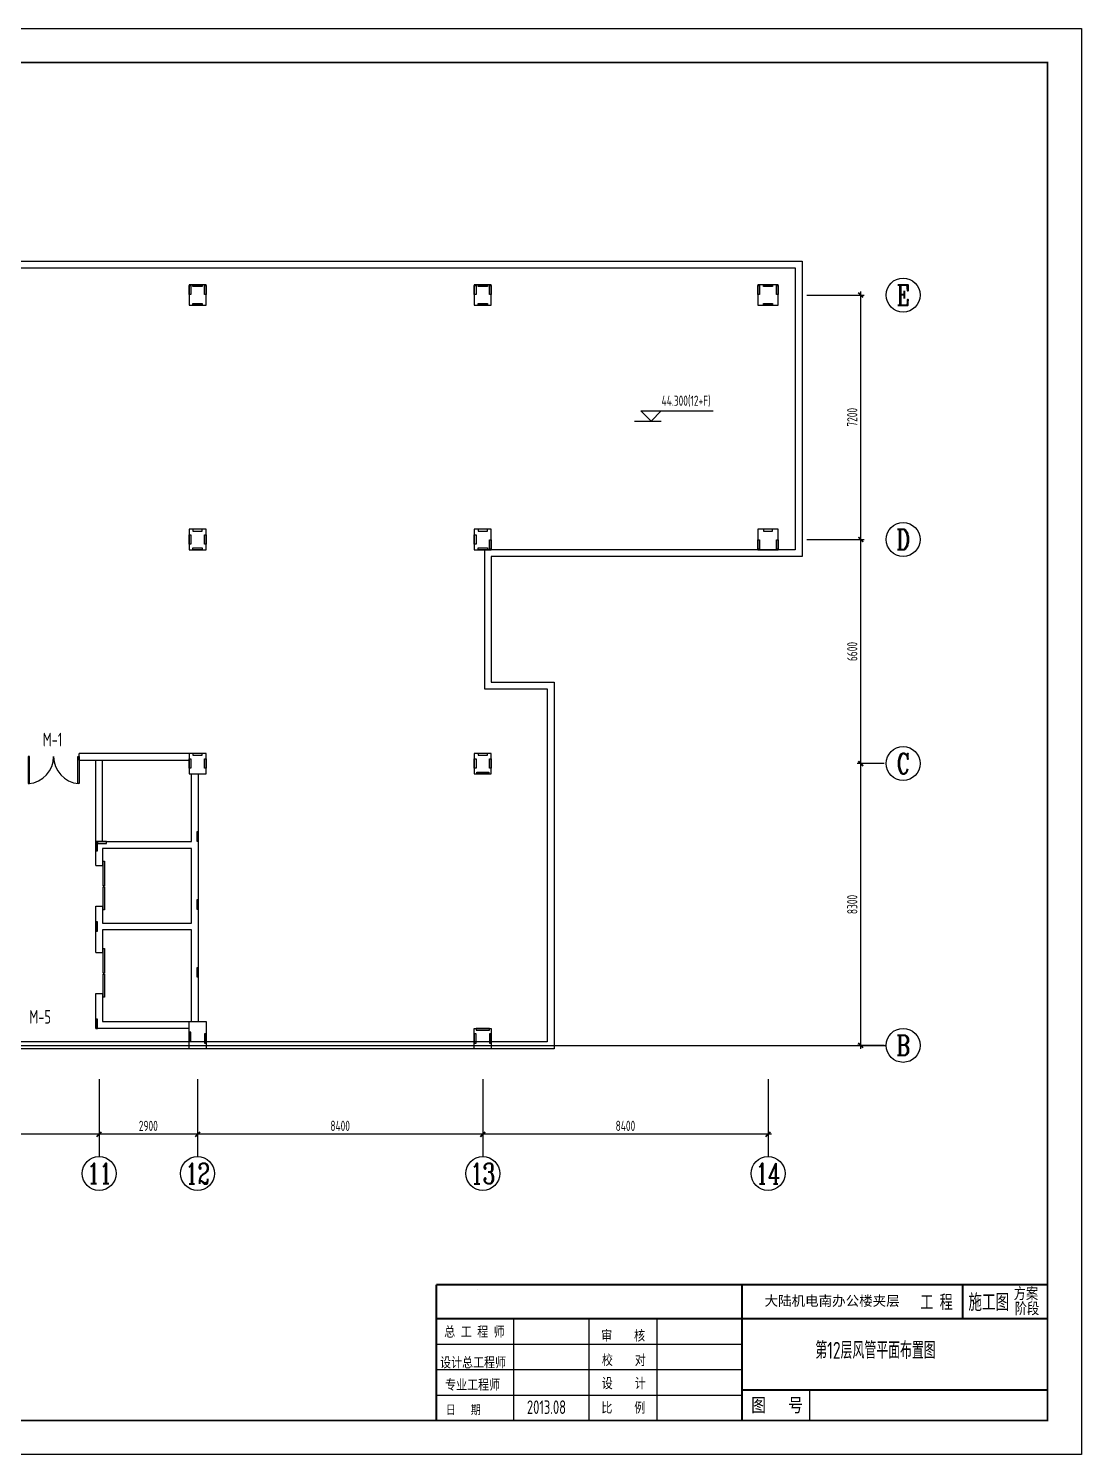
# Model space of a CAD drawing. Extents: x 428750 to 517850, y -31607 to 62245.
# Drawn here: x 486842 to 517850, y -31607 to 10393 of the extents above; entities that cross this region are included whole.
import ezdxf
from ezdxf.enums import TextEntityAlignment as Align

# ---------------------------------------------------------------- set-up
doc = ezdxf.new("R2010")
doc.units = 0
doc.header["$LTSCALE"] = 15
for name, color, linetype in [('BORDER', 7, 'Continuous'), ('NUM', 7, 'Continuous'), ('TEXT', 7, 'Continuous'), ('图层1', 7, 'Continuous'), ('图层3', 30, 'Continuous'), ('图层4', 251, 'Continuous'), ('图层5', 86, 'Continuous')]:
    doc.layers.add(name, color=color, linetype=linetype)
doc.styles.add('FSD', font='txt.shx', dxfattribs={"width": 0.68, "bigfont": 'hztxt.shx'})
doc.styles.add('ST', font='SimSun.ttf', dxfattribs={"width": 0.85})
doc.styles.add('style3', font='SIMKAI.TTF')
doc.styles.add('TSSD_Axis', font='Complex.shx', dxfattribs={"width": 0.7, "bigfont": 'hztxt.shx'})
doc.styles.add('TSSD_Dimension', font='Tssdeng.shx', dxfattribs={"width": 0.7, "bigfont": 'hztxt.shx'})
doc.styles.add('TSSD_Label', font='Tssdeng.shx', dxfattribs={"width": 0.7, "bigfont": 'hztxt.shx'})
doc.styles.add('TSSD_Norm', font='Tssdeng.shx', dxfattribs={"width": 0.7, "bigfont": 'hztxt.shx'})
doc.styles.add('宋体', font='SIMSUN.TTC', dxfattribs={"width": 0.8})
doc.dimstyles.new('TSSD_100_100', dxfattribs={"dimtxt": 300, "dimasz": 100, "dimexe": 100, "dimexo": 250, "dimgap": 100, "dimtad": 1, "dimdec": 0, "dimzin": 0, "dimdsep": 46, "dimtxsty": 'TSSD_Dimension', "dimblk": 'ARCHTICK', "dimcen": 0, "dimdle": 100, "dimclrt": 7, "dimadec": 0, "dimazin": 0, "dimtfac": 1, "dimtdec": 0, "dimtix": 1, "dimtmove": 2, "dimatfit": 3, "dimldrblk": 'ARCHTICK', "dimfxl": 1, "dimtolj": 1, "dimtzin": 0, "dimarcsym": 0})

# ---------------------------------------------------------------- blocks, each defined once
blk = doc.blocks.new('_ArchTick')
at = {"color": 0, "const_width": 0.5}
blk.add_lwpolyline([(-0.71, -0.71), (0.71, 0.71)], dxfattribs=at)
blk = doc.blocks.new('*D70')
at = {"layer": 'Defpoints', "color": 0}
for p in [(509510, -4657), (511349, -4657), (512287, -11257)]:
    blk.add_point(p, dxfattribs=at)
at = {"layer": '图层5', "color": 0, "lineweight": -2}
for p, q in [((511349, -11357), (511349, -4557)), ((509760, -4657), (511449, -4657)), ((512037, -11257), (511249, -11257))]:
    blk.add_line(p, q, dxfattribs=at)
at = {"layer": '图层5', "color": 0, "lineweight": -2, "xscale": 100, "yscale": 100, "zscale": 100}
for p, rotation in [((511349, -4657), 90), ((511349, -11257), 270)]:
    blk.add_blockref('_ArchTick', p, dxfattribs=dict(at, rotation=rotation))
at = {"layer": '图层5', "color": 7, "insert": (511099, -7957), "char_height": 300, "attachment_point": 5, "rotation": 90, "style": 'TSSD_Dimension'}
blk.add_mtext('\\A1;6600', dxfattribs=at)
blk = doc.blocks.new('*D71')
at = {"layer": 'Defpoints', "color": 0}
for p in [(509510, 2543), (511349, 2543), (509510, -4657)]:
    blk.add_point(p, dxfattribs=at)
at = {"layer": '图层5', "color": 0, "lineweight": -2}
for p, q in [((509760, 2543), (511449, 2543)), ((511349, -4757), (511349, 2643)), ((509760, -4657), (511449, -4657))]:
    blk.add_line(p, q, dxfattribs=at)
at = {"layer": '图层5', "color": 0, "lineweight": -2, "xscale": 100, "yscale": 100, "zscale": 100}
for p, rotation in [((511349, 2543), 90), ((511349, -4657), 270)]:
    blk.add_blockref('_ArchTick', p, dxfattribs=dict(at, rotation=rotation))
at = {"layer": '图层5', "color": 7, "insert": (511099, -1057), "char_height": 300, "attachment_point": 5, "rotation": 90, "style": 'TSSD_Dimension'}
blk.add_mtext('\\A1;7200', dxfattribs=at)
blk = doc.blocks.new('*D72')
at = {"layer": 'Defpoints', "color": 0}
for p in [(511349, -11257), (512287, -11257), (512287, -19557)]:
    blk.add_point(p, dxfattribs=at)
at = {"layer": '图层5', "color": 0, "lineweight": -2}
for p, q in [((512037, -11257), (511249, -11257)), ((511349, -19657), (511349, -11157)), ((512037, -19557), (511249, -19557))]:
    blk.add_line(p, q, dxfattribs=at)
at = {"layer": '图层5', "color": 0, "lineweight": -2, "xscale": 100, "yscale": 100, "zscale": 100}
for p, rotation in [((511349, -11257), 90), ((511349, -19557), 270)]:
    blk.add_blockref('_ArchTick', p, dxfattribs=dict(at, rotation=rotation))
at = {"layer": '图层5', "color": 7, "insert": (511099, -15407), "char_height": 300, "attachment_point": 5, "rotation": 90, "style": 'TSSD_Dimension'}
blk.add_mtext('\\A1;8300', dxfattribs=at)
blk = doc.blocks.new('*D73')
at = {"layer": 'Defpoints', "color": 0}
for p in [(488920, -20557), (491820, -20557), (488920, -22177)]:
    blk.add_point(p, dxfattribs=at)
at = {"layer": '图层5', "color": 0, "lineweight": -2}
for p, q in [((488920, -20807), (488920, -22277)), ((491820, -20807), (491820, -22277)), ((491920, -22177), (488820, -22177))]:
    blk.add_line(p, q, dxfattribs=at)
at = {"layer": '图层5', "color": 0, "lineweight": -2, "xscale": 100, "yscale": 100, "zscale": 100, "rotation": 180}
blk.add_blockref('_ArchTick', (488920, -22177), dxfattribs=at)
at = {"layer": '图层5', "color": 0, "lineweight": -2, "xscale": 100, "yscale": 100, "zscale": 100}
blk.add_blockref('_ArchTick', (491820, -22177), dxfattribs=at)
at = {"layer": '图层5', "color": 7, "insert": (490370, -21927), "char_height": 300, "attachment_point": 5, "style": 'TSSD_Dimension'}
blk.add_mtext('\\A1;2900', dxfattribs=at)
blk = doc.blocks.new('*D74')
at = {"layer": 'Defpoints', "color": 0}
for p in [(491820, -20557), (500220, -20557), (491820, -22177)]:
    blk.add_point(p, dxfattribs=at)
at = {"layer": '图层5', "color": 0, "lineweight": -2}
for p, q in [((491820, -20807), (491820, -22277)), ((500220, -20807), (500220, -22277)), ((500320, -22177), (491720, -22177))]:
    blk.add_line(p, q, dxfattribs=at)
at = {"layer": '图层5', "color": 0, "lineweight": -2, "xscale": 100, "yscale": 100, "zscale": 100, "rotation": 180}
blk.add_blockref('_ArchTick', (491820, -22177), dxfattribs=at)
at = {"layer": '图层5', "color": 0, "lineweight": -2, "xscale": 100, "yscale": 100, "zscale": 100}
blk.add_blockref('_ArchTick', (500220, -22177), dxfattribs=at)
at = {"layer": '图层5', "color": 7, "insert": (496020, -21927), "char_height": 300, "attachment_point": 5, "style": 'TSSD_Dimension'}
blk.add_mtext('\\A1;8400', dxfattribs=at)
blk = doc.blocks.new('*D76')
at = {"layer": 'Defpoints', "color": 0}
for p in [(483420, -20557), (488920, -20557), (483420, -22177)]:
    blk.add_point(p, dxfattribs=at)
at = {"layer": '图层5', "color": 0, "lineweight": -2}
for p, q in [((483420, -20807), (483420, -22277)), ((488920, -20807), (488920, -22277)), ((489020, -22177), (483320, -22177))]:
    blk.add_line(p, q, dxfattribs=at)
at = {"layer": '图层5', "color": 0, "lineweight": -2, "xscale": 100, "yscale": 100, "zscale": 100, "rotation": 180}
blk.add_blockref('_ArchTick', (483420, -22177), dxfattribs=at)
at = {"layer": '图层5', "color": 0, "lineweight": -2, "xscale": 100, "yscale": 100, "zscale": 100}
blk.add_blockref('_ArchTick', (488920, -22177), dxfattribs=at)
at = {"layer": '图层5', "color": 7, "insert": (486170, -21927), "char_height": 300, "attachment_point": 5, "style": 'TSSD_Dimension'}
blk.add_mtext('\\A1;5500', dxfattribs=at)
blk = doc.blocks.new('*D94')
at = {"layer": 'Defpoints', "color": 0}
for p in [(500220, -20557), (508620, -20557), (500220, -22177)]:
    blk.add_point(p, dxfattribs=at)
at = {"layer": '图层5', "color": 0, "lineweight": -2}
for p, q in [((500220, -20807), (500220, -22277)), ((508620, -20807), (508620, -22277)), ((508720, -22177), (500120, -22177))]:
    blk.add_line(p, q, dxfattribs=at)
at = {"layer": '图层5', "color": 0, "lineweight": -2, "xscale": 100, "yscale": 100, "zscale": 100, "rotation": 180}
blk.add_blockref('_ArchTick', (500220, -22177), dxfattribs=at)
at = {"layer": '图层5', "color": 0, "lineweight": -2, "xscale": 100, "yscale": 100, "zscale": 100}
blk.add_blockref('_ArchTick', (508620, -22177), dxfattribs=at)
at = {"layer": '图层5', "color": 7, "insert": (504420, -21927), "char_height": 300, "attachment_point": 5, "style": 'TSSD_Dimension'}
blk.add_mtext('\\A1;8400', dxfattribs=at)

msp = doc.modelspace()

# ---------------------------------------------------------------- linework, layer by layer
at = {"color": 6, "lineweight": -2, "ltscale": 0.1}
msp.add_line((500061.56, -26746.076, 283.476), (500063.458, -26746.076, 283.476), dxfattribs=at)
at = {"color": 6}
for p, q in [((516850, -26606.666, 283.476), (516850, -30606.666, 283.476)), ((501133.948, -30606.666, 283.476), (501133.948, -27606.666, 283.476)), ((503350, -30606.666, 283.476), (503350, -27606.666, 283.476)), ((505350, -30606.666, 283.476), (505350, -27606.666, 283.476)), ((498850, -28356.666, 283.476), (507850, -28356.666, 283.476)), ((498850, -29106.666, 283.476), (507850, -29106.666, 283.476)), ((509850, -30606.666, 283.476), (509850, -29706.666, 283.476)), ((498874.678, -29856.67, 283.476), (507874.678, -29856.67, 283.476)), ((498850, -30606.666, 283.476), (516850, -30606.666, 283.476))]:
    msp.add_line(p, q, dxfattribs=at)
at = {"color": 6, "const_width": 60, "elevation": 283.476}
for points in [[(498850, -30606.666), (498850, -26606.666)], [(498850, -26606.666), (516850, -26606.666)], [(507850, -30606.666), (507850, -26606.666)], [(514350, -27606.666), (514350, -26606.666)], [(498850, -27606.666), (516850, -27606.666)], [(507850, -29706.666), (516850, -29706.666)]]:
    msp.add_lwpolyline(points, dxfattribs=at)
at = {"layer": 'BORDER', "elevation": 283.476}
msp.add_lwpolyline([(428750, -31606.666), (428750, 10393.334), (517850, 10393.334), (517850, -31606.666)], close=True, dxfattribs=at)
at = {"layer": 'BORDER', "const_width": 50, "elevation": 283.476}
msp.add_lwpolyline([(431250, -30606.666), (431250, 9393.334), (516850, 9393.334), (516850, -30606.666)], close=True, dxfattribs=at)
at = {"layer": '图层1'}
for p, q in [((491570, -10956.666, 283.476), (488332.234, -10956.666, 283.476)), ((488332.234, -11156.666, 283.476), (488332.234, -10956.666, 283.476)), ((488332.234, -11156.666, 283.476), (491570, -11156.666, 283.476)), ((488820, -13556.666, 283.476), (488820, -11156.666, 283.476)), ((489020, -13556.666, 283.476), (489020, -11156.666, 283.476)), ((491845, -18856.666, 283.476), (491845, -11556.666, 283.476)), ((488820, -14255.135, 283.476), (489020, -14255.135, 283.476)), ((488820, -15455.135, 283.476), (489020, -15455.135, 283.476)), ((488820, -16825.373, 283.476), (489020, -16825.373, 283.476)), ((488820, -18025.373, 283.476), (489020, -18025.373, 283.476))]:
    msp.add_line(p, q, dxfattribs=at)
at = {"layer": '图层1', "elevation": 283.476}
for points in [[(446920, -8806.666), (446920, 3543.334), (509620, 3543.334), (509620, -5156.871), (500470, -5156.871), (500470, -8856.666), (502320, -8856.666), (502320, -19656.666), (439720, -19656.666), (439720, -8856.666), (446870, -8856.666)], [(447120, 2843.334), (447120, 3343.334), (509420, 3343.334), (509420, -4956.871), (500270, -4956.871), (500270, -9056.666), (502120, -9056.666), (502120, -19456.666), (466870, -19456.666)], [(488820, -14255.135), (488820, -13556.666), (491645, -13556.666), (491645, -11556.666)], [(489020, -15455.135), (489020, -15956.666), (491645, -15956.666), (491645, -13756.666), (489020, -13756.666), (489020, -14255.135)], [(488820, -16825.373), (488820, -15455.135)], [(491645, -18856.666), (491645, -16156.666), (489020, -16156.666), (489020, -16825.373)], [(491570, -19056.666), (488820, -19056.666), (488820, -18025.373)], [(489020, -18025.373), (489020, -18856.666), (491570, -18856.666)]]:
    msp.add_lwpolyline(points, dxfattribs=at)
for points in [[(491570, 2243.334), (492070, 2243.334), (492070, 2843.334), (491570, 2843.334)], [(491570, 2828.334), (491620, 2828.334), (491620, 2558.129), (491570, 2558.129)], [(491955.102, 2843.334), (491955.102, 2793.334), (491684.898, 2793.334), (491684.898, 2843.334)], [(492020, 2828.334), (492070, 2828.334), (492070, 2558.129), (492020, 2558.129)], [(499970, 2243.334), (500470, 2243.334), (500470, 2843.334), (499970, 2843.334)], [(499970, 2828.334), (500020, 2828.334), (500020, 2558.129), (499970, 2558.129)], [(500355.102, 2843.334), (500355.102, 2793.334), (500084.898, 2793.334), (500084.898, 2843.334)], [(500420, 2828.334), (500470, 2828.334), (500470, 2558.129), (500420, 2558.129)], [(508320, 2243.334), (508920, 2243.334), (508920, 2843.334), (508320, 2843.334)], [(508320, 2828.334), (508370, 2828.334), (508370, 2558.129), (508320, 2558.129)], [(508755.102, 2843.334), (508755.102, 2793.334), (508484.898, 2793.334), (508484.898, 2843.334)], [(508870, 2828.334), (508920, 2828.334), (508920, 2558.129), (508870, 2558.129)], [(491684.898, 2243.334), (491684.898, 2293.334), (491955.102, 2293.334), (491955.102, 2243.334)], [(500084.898, 2243.334), (500084.898, 2293.334), (500355.102, 2293.334), (500355.102, 2243.334)], [(508484.898, 2243.334), (508484.898, 2293.334), (508755.102, 2293.334), (508755.102, 2243.334)], [(491570, -4956.666), (492070, -4956.666), (492070, -4356.666), (491570, -4356.666)], [(491570, -4521.564), (491620, -4521.564), (491620, -4791.769), (491570, -4791.769)], [(491684.898, -4356.666), (491684.898, -4406.666), (491955.102, -4406.666), (491955.102, -4356.666)], [(492020, -4521.564), (492070, -4521.564), (492070, -4791.769), (492020, -4791.769)], [(499970, -4956.666), (500470, -4956.666), (500470, -4356.666), (499970, -4356.666)], [(499970, -4521.564), (500020, -4521.564), (500020, -4791.769), (499970, -4791.769)], [(500084.898, -4356.666), (500084.898, -4406.666), (500355.102, -4406.666), (500355.102, -4356.666)], [(508320, -4956.666), (508920, -4956.666), (508920, -4356.666), (508320, -4356.666)], [(508484.898, -4356.666), (508484.898, -4406.666), (508755.102, -4406.666), (508755.102, -4356.666)], [(491684.898, -4956.666), (491684.898, -4906.666), (491955.102, -4906.666), (491955.102, -4956.666)], [(500084.898, -4956.666), (500084.898, -4906.666), (500355.102, -4906.666), (500355.102, -4956.666)], [(500420, -4671.462), (500470, -4671.462), (500470, -4941.666), (500420, -4941.666)], [(508320, -4671.666), (508370, -4671.666), (508370, -4941.871), (508320, -4941.871)], [(508870, -4671.666), (508920, -4671.666), (508920, -4941.871), (508870, -4941.871)], [(491570, -11556.666), (492070, -11556.666), (492070, -10956.666), (491570, -10956.666)], [(491570, -11121.564), (491620, -11121.564), (491620, -11391.769), (491570, -11391.769)], [(491684.898, -10956.666), (491684.898, -11006.666), (491955.102, -11006.666), (491955.102, -10956.666)], [(492020, -11121.564), (492070, -11121.564), (492070, -11391.769), (492020, -11391.769)], [(499970, -11556.666), (500470, -11556.666), (500470, -10956.666), (499970, -10956.666)], [(499970, -11121.564), (500020, -11121.564), (500020, -11391.769), (499970, -11391.769)], [(500084.898, -10956.666), (500084.898, -11006.666), (500355.102, -11006.666), (500355.102, -10956.666)], [(500420, -11121.564), (500470, -11121.564), (500470, -11391.769), (500420, -11391.769)], [(500039.898, -11556.666), (500039.898, -11506.666), (500400.102, -11506.666), (500400.102, -11556.666)], [(491795, -13541.769), (491845, -13541.769), (491845, -13271.564), (491795, -13271.564)], [(488820, -13826.871), (488870, -13826.871), (488870, -13556.666), (488820, -13556.666)], [(488870, -13556.666), (488870, -13606.666), (489140.205, -13606.666), (489140.205, -13556.666)], [(491795, -15541.769), (491845, -15541.769), (491845, -15271.564), (491795, -15271.564)], [(488820, -16191.769), (488870, -16191.769), (488870, -15921.564), (488820, -15921.564)], [(491795, -17541.769), (491845, -17541.769), (491845, -17271.564), (491795, -17271.564)], [(488820, -19056.666), (488870, -19056.666), (488870, -18786.462), (488820, -18786.462)], [(491570, -18856.666), (492070, -18856.666), (492070, -19656.666), (491570, -19656.666)], [(491570, -19441.769), (491620, -19441.769), (491620, -19171.564), (491570, -19171.564)], [(492020, -19491.769), (492070, -19491.769), (492070, -19221.564), (492020, -19221.564)], [(499970, -19056.666), (500470, -19056.666), (500470, -19656.666), (499970, -19656.666)], [(499970, -19491.769), (500020, -19491.769), (500020, -19221.564), (499970, -19221.564)], [(500019.898, -19056.666), (500019.898, -19106.666), (500420.102, -19106.666), (500420.102, -19056.666)], [(500420, -19491.769), (500470, -19491.769), (500470, -19221.564), (500420, -19221.564)]]:
    msp.add_lwpolyline(points, close=True, dxfattribs=at)
at = {"layer": '图层3', "elevation": 283.476}
for points in [[(486832.198, -11050.349), (486831.932, -11847.304), (486871.932, -11847.304), (486872.198, -11050.349), (486832.198, -11050.349)], [(488332.198, -11050.349), (488332.464, -11847.304), (488292.464, -11847.304), (488292.198, -11050.349), (488332.198, -11050.349)], [(489044.974, -14135.664), (489078.971, -14135.664), (489078.971, -14860.826), (489044.974, -14860.826)], [(489044.974, -14885.275), (489078.971, -14885.275), (489078.971, -15563.004), (489044.974, -15563.004)], [(489044.974, -16705.902), (489078.971, -16705.902), (489078.971, -17431.064), (489044.974, -17431.064)], [(489044.974, -17455.513), (489078.971, -17455.513), (489078.971, -18133.242), (489044.974, -18133.242)]]:
    msp.add_lwpolyline(points, close=True, dxfattribs=at)
at = {"layer": '图层3'}
for centre, start, end in [((486782.198, -11050.349, 283.476), 275.0006446, 0), ((488382.198, -11050.349, 283.476), 180, 264.9993554)]:
    msp.add_arc(centre, 800, start, end, dxfattribs=at)
at = {"layer": '图层4'}
for p, q in [((504684.723, -1169.634, 283.476), (505475.275, -1169.634, 283.476)), ((505175.275, -1169.634, 283.476), (504875.275, -869.634, 283.476)), ((504875.275, -869.634, 283.476), (505475.275, -869.634, 283.476)), ((505175.275, -1169.634, 283.476), (505475.275, -869.634, 283.476)), ((505175.275, -1169.634, 283.476), (505175.275, -1169.634, 283.476)), ((505475.275, -869.634, 283.476), (507007.922, -869.634, 283.476))]:
    msp.add_line(p, q, dxfattribs=at)
at = {"layer": '图层5'}
for p, q in [((439020, -19556.666, 283.476), (512097.492, -19556.666, 283.476)), ((488920, -20556.666, 283.476), (488920, -22830.907, 283.476)), ((491820, -20556.666, 283.476), (491820, -22830.907, 283.476)), ((500220, -20556.666, 283.476), (500220, -22830.907, 283.476)), ((508620, -20556.666, 283.476), (508620, -22830.907, 283.476))]:
    msp.add_line(p, q, dxfattribs=at)
at = {"layer": '图层5', "color": 0, "linetype": 'ByBlock', "lineweight": -2}
for centre in [(512597.492, 2543.334, 283.476), (512597.492, -4656.666, 283.476), (512597.492, -11256.666, 283.476), (512597.492, -19556.666, 283.476), (488920, -23330.907, 283.476), (491820, -23330.907, 283.476), (500220, -23330.907, 283.476), (508620, -23330.907, 283.476)]:
    msp.add_circle(centre, 500, dxfattribs=at)

# ---------------------------------------------------------------- texts
at = {"color": 6}
for s, height, style, width, p in [('工 程', 400, 'ST', 0.7, (513102.616, -27311.602, 283.476)), ('方案', 330, 'ST', 0.8, (515854.165, -27028.047, 283.476)), ('阶段', 330, 'ST', 0.8, (515885.693, -27468.604, 283.476)), ('总 工 程 师', 297, '宋体', 0.8, (499084.327, -28136.211, 283.476)), ('审    核', 297, '宋体', 0.8, (503704.998, -28251.113, 283.476)), ('设计总工程师', 297, '宋体', 0.8, (498960.8, -29041.16, 283.476)), ('校    对', 297, '宋体', 0.8, (503726.561, -28972.46, 283.476)), ('专业工程师', 297, '宋体', 0.8, (499110.371, -29695.686, 283.476)), ('设    计', 297, '宋体', 0.8, (503721.955, -29653.795, 283.476)), ('日   期', 270, '宋体', 0.8, (499129.433, -30420.381, 283.476)), ('比    例', 297, '宋体', 0.8, (503710.079, -30373.322, 283.476)), ('图   号', 400, 'ST', 0.8, (508124.323, -30352.426, 283.476))]:
    msp.add_text(s, height=height, dxfattribs=dict(at, style=style, width=width)).set_placement(p)
at = {"color": 6, "linetype": 'Continuous', "style": 'FSD', "width": 0.8}
msp.add_text('施工图', height=500, dxfattribs=at).set_placement((514519.451, -27378.801, 283.476))
at = {"style": 'style3'}
msp.add_text('大陆机电南办公楼夹层', height=291.6667, dxfattribs=at).set_placement((510507.138, -27077.77, 283.476), align=Align.MIDDLE)
at = {"layer": 'NUM', "style": 'TSSD_Norm', "width": 0.7}
msp.add_text('2013.08', height=400, dxfattribs=at).set_placement((501520.455, -30533.338, 283.476), align=Align.BOTTOM_LEFT)
at = {"layer": 'TEXT', "style": 'TSSD_Norm', "width": 0.7}
msp.add_text('第12层风管平面布置图', height=500, dxfattribs=at).set_placement((510011.867, -28788.944, 283.476))
at = {"layer": '图层3', "style": 'TSSD_Norm', "width": 0.7}
for s, p in [('M-1', (487263.032, -10749.546, 283.476)), ('M-5', (486866.641, -18916.134, 283.476))]:
    msp.add_text(s, height=400, dxfattribs=at).set_placement(p)
at = {"layer": '图层4', "style": 'TSSD_Label', "width": 0.7}
msp.add_text('44.300(12+F)', height=300, dxfattribs=at).set_placement((506927.547, -809.634, 283.476), align=Align.BOTTOM_RIGHT)
at = {"layer": '图层5', "color": 0, "linetype": 'ByBlock', "lineweight": -2, "style": 'TSSD_Axis', "width": 0.7}
for tag, p in [('E', (512597.492, 2543.334, 283.476)), ('D', (512597.492, -4656.666, 283.476)), ('C', (512597.492, -11256.666, 283.476)), ('B', (512597.492, -19556.666, 283.476)), ('11', (488933.597, -23322.305, 283.476)), ('12', (491820, -23330.907, 283.476)), ('13', (500220, -23330.907, 283.476)), ('14', (508620, -23330.907, 283.476))]:
    msp.add_attdef(tag, text='A', height=600, dxfattribs=at).set_placement(p, align=Align.MIDDLE_CENTER)

# ---------------------------------------------------------------- dimensions: what is measured, and where the dimension line sits
at = {"layer": '图层5'}
for base, p1, p2, angle, picture, middle in [((511348.749, 2543.334, 283.476), (509510.311, -4656.666, 283.476), (509510.311, 2543.334, 283.476), 90, '*D71', (511098.749, -1056.666, 283.476)), ((511348.749, -4656.666, 283.476), (512286.758, -11256.666, 283.476), (509510.311, -4656.666, 283.476), 90, '*D70', (511098.749, -7956.666, 283.476)), ((511348.749, -11256.666, 283.476), (512286.758, -19556.666, 283.476), (512286.758, -11256.666, 283.476), 90, '*D72', (511098.749, -15406.666, 283.476)), ((483420, -22176.681, 283.476), (488920, -20556.666, 283.476), (483420, -20556.666, 283.476), 180, '*D76', (486170, -21926.681, 283.476)), ((488920, -22176.681, 283.476), (491820, -20556.666, 283.476), (488920, -20556.666, 283.476), 180, '*D73', (490370, -21926.681, 283.476)), ((491820, -22176.681, 283.476), (500220, -20556.666, 283.476), (491820, -20556.666, 283.476), 180, '*D74', (496020, -21926.681, 283.476)), ((500220, -22176.681, 283.476), (508620, -20556.666, 283.476), (500220, -20556.666, 283.476), 180, '*D94', (504420, -21926.681, 283.476))]:
    dim = msp.add_linear_dim(base=base, p1=p1, p2=p2, angle=angle, dimstyle='TSSD_100_100', dxfattribs=at)
    dim.commit()
    dim.dimension.update_dxf_attribs({"geometry": picture, "text_midpoint": middle})

doc.saveas('drawing.dxf')
